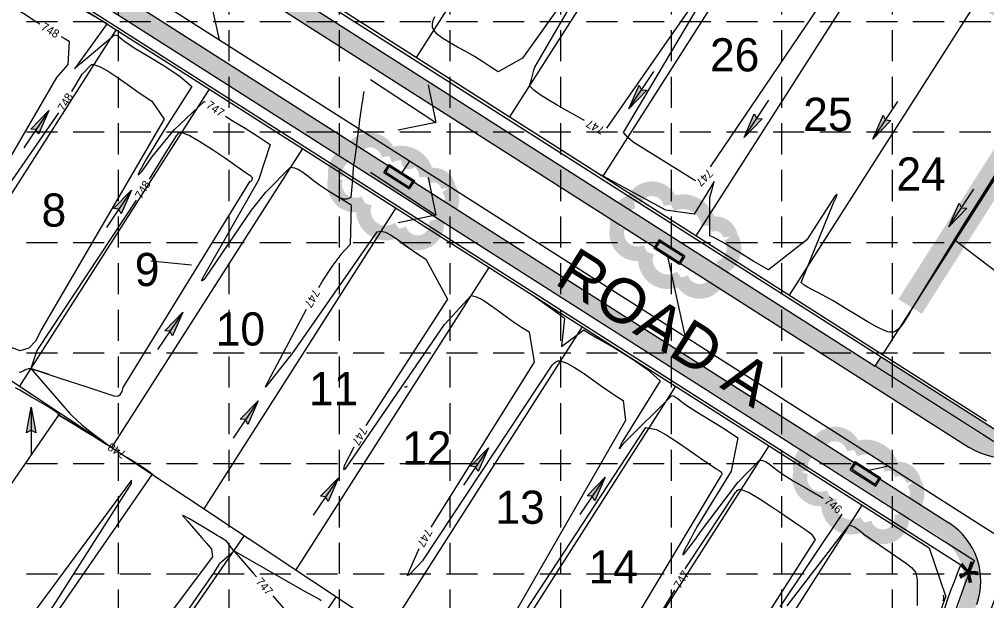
# Model space of a CAD drawing. Header units: feet. Extents: x 46644 to 49208, y 46045 to 47649.
# Drawn here: x 48050.1 to 48399.9, y 46877.2 to 47087.6 of the extents above; entities that cross this region are included whole.
import ezdxf
from ezdxf.enums import TextEntityAlignment as Align

# ---------------------------------------------------------------- set-up
doc = ezdxf.new("R2010")
doc.units = ezdxf.units.FT
doc.header["$MEASUREMENT"] = 0
doc.linetypes.add('HIDDEN', pattern=[0.375, 0.25, -0.125])
doc.layers.get('0').update_dxf_attribs({"color": 1})
for name, color, linetype, lineweight in [('06213 - LEVE 12', 1, 'Continuous', 0), ('Level 11', 1, 'Continuous', 0), ('Level 13', 1, 'Continuous', 0), ('Level 15', 1, 'Continuous', 0), ('Level 29', 1, 'Continuous', 0), ('Level 45', 1, 'Continuous', 0), ('Level 52', 1, 'Continuous', 0), ('PC', 35, 'Continuous', 0), ('STORM', 5, 'Continuous', 0)]:
    doc.layers.add(name, color=color, linetype=linetype, lineweight=lineweight)
for name, color, linetype in [('EROSION BLANKET', 84, 'Continuous'), ('GRID', 254, 'HIDDEN'), ('LEGEND', 7, 'Continuous')]:
    doc.layers.add(name, color=color, linetype=linetype)
doc.styles.get("Standard").update_dxf_attribs({"font": 'ARIAL.TTF'})
doc.styles.add('Style-WORKING', font='WORKING.shx')
doc.styles.add('SURVEY', font='surveyor.shx')

msp = doc.modelspace()

# ---------------------------------------------------------------- hatches: boundary and pattern name
at = {"layer": 'Level 15', "linetype": 'Continuous', "lineweight": 0}
h = msp.add_hatch(dxfattribs=at)
h.set_pattern_fill('CONCRT', style=0)
h.set_pattern_definition([(65.009, (48476.84644, 46842.7398), (-8.5075, -16.5926), [0.49254, -100.1936]), (-37.1792, (48477.0545, 46843.1862), (-42.5375, 33.1852), [0.44947, -95.6504]), (-161.9928, (48477.4126, 46842.9146), (-17.015, -8.2963), [0.59257, -26.24447]), (81.6658, (48479.3588, 46840.9129), (-8.5075, -49.7778), [1.02482, -57.66912]), (-47.00862, (48479.5074, 46841.9269), (-76.5675, 82.963), [0.9081, -123.85574]), (-156.09414, (48480.1266, 46841.26265), (-76.5675, -33.1852), [0.82602, -101.53803]), (62.8545, (48474.978, 46845.1283), (0, -8.2963), [1.02484, -17.62166]), (-65.49846, (48475.4457, 46846.0402), (-25.5225, 58.0741), [0.92482, -81.131]), (-174.93384, (48475.8293, 46845.1987), (-8.5075, 0), [0.83634, -93.11318]), (-56.873, (48479.5958, 46844.47113), (-42.5375, 66.3704), [0.1281, -108.84326]), (66.2754, (48481.5849, 46846.0162), (-17.015, -41.4815), [0.17493, -63.26007]), (66.2754, (48478.8143, 46839.0365), (-17.015, -41.4815), [0.17493, -63.26007]), (66.2754, (48477.1981, 46841.0966), (-17.015, -41.4815), [0.17493, -63.26007]), (-83.4998, (48481.4207, 46840.6505), (0, -8.2963), [0.1608, -74.98902]), (66.2754, (48477.3757, 46845.6078), (-17.015, -41.4815), [0.17493, -63.26007]), (66.2754, (48474.4986, 46841.8248), (-17.015, -41.4815), [0.17493, -63.26007]), (65.009, (48474.53414, 46839.96), (-8.5075, -16.5926), [0.49254, -100.1936]), (-37.1792, (48474.7422, 46840.4064), (-42.5375, 33.1852), [0.44947, -95.6504]), (-161.9928, (48475.1003, 46840.1348), (-17.015, -8.2963), [0.59257, -26.24447]), (65.009, (48481.46064, 46844.0093), (-8.5075, -16.5926), [0.49254, -100.1936]), (-37.1792, (48481.6687, 46844.45576), (-42.5375, 33.1852), [0.44947, -95.6504]), (-161.9928, (48482.0268, 46844.1841), (-17.015, -8.2963), [0.59257, -26.24447]), (-56.873, (48474.1965, 46847.2923), (-42.5375, 66.3704), [0.1281, -108.84326]), (-56.873, (48482.63294, 46847.3328), (-42.5375, 66.3704), [0.1281, -108.84326])])
edge = h.paths.add_edge_path()
edge.add_arc((48644.43, 46786.92), 230, 159.0932, 179.2055, ccw=False)
edge.add_arc((48441.68, 46847.12), 25, 104.856, 118.9635, ccw=False)
edge.add_arc((48456.63, 46910.89), 45, 241.6587, 514.278)
edge.add_arc((48407.1, 46953.75), 25, 279.7327, 291.0806, ccw=False)
edge.add_line((48411.33, 46929.11), (48359.65, 46962.07))
edge.add_line((48359.65, 46962.07), (48361.8, 46965.44))
edge.add_line((48361.8, 46965.44), (48412.85, 46932.88))
edge.add_arc((48456.63, 46910.89), 49, -118.3251, 153.3318, ccw=False)
edge.add_arc((48644.43, 46786.92), 226, 159.0412, 179.2055)
edge.add_line((48418.45, 46790.05), (48414.45, 46790.11))
at = {"layer": 'Level 45', "linetype": 'Continuous', "lineweight": 0}
h = msp.add_hatch(color=5, dxfattribs=at)
edge = h.paths.add_edge_path()
edge.add_arc((48191.15, 47036.36), 3, 315, 675)
at = {"layer": 'Level 52', "linetype": 'Continuous', "lineweight": 0}
for points in [[(48274.25, 47063.77), (48275.14, 47062.08), (48277.05, 47061.92), (48270.57, 47055.18)], [(48057.05, 47046.05), (48056.17, 47047.75), (48054.26, 47047.92), (48060.78, 47054.62)], [(48315.9, 47053.43), (48316.78, 47051.74), (48318.7, 47051.58), (48312.22, 47044.84)], [(48362.48, 47052.87), (48363.36, 47051.18), (48365.27, 47051.03), (48358.8, 47044.28)], [(48086.95, 47017.25), (48086.08, 47018.94), (48084.16, 47019.11), (48090.68, 47025.82)], [(48389.96, 47021.13), (48390.85, 47019.44), (48392.76, 47019.28), (48386.28, 47012.54)], [(48105.43, 46973.03), (48104.56, 46974.72), (48102.65, 46974.89), (48109.16, 46981.6)], [(48132.76, 46941.02), (48131.89, 46942.71), (48129.98, 46942.88), (48136.49, 46949.58)], [(48056.02, 46937.99), (48054.35, 46938.91), (48052.67, 46937.98), (48054.33, 46947.18)], [(48216, 46923.98), (48215.12, 46925.68), (48213.21, 46925.84), (48219.73, 46932.55)], [(48161.74, 46913.1), (48160.87, 46914.8), (48158.95, 46914.96), (48165.47, 46921.67)], [(48258.19, 46913.33), (48257.31, 46915.03), (48255.4, 46915.19), (48261.92, 46921.9)]]:
    msp.add_hatch(color=7, dxfattribs=at).paths.add_polyline_path(points)

# ---------------------------------------------------------------- linework, layer by layer
at = {"color": 7, "linetype": 'Continuous', "lineweight": 0}
for p, q in [((48177.03, 47065.86), (48200.77, 47050.32)), ((48197.92, 47063.91), (48200.77, 47050.32)), ((48200.77, 47050.32), (48187.14, 47047.46)), ((48177.03, 47032.3), (48200.77, 47016.76)), ((48197.92, 47030.36), (48200.77, 47016.76)), ((48200.77, 47016.76), (48187.14, 47013.9))]:
    msp.add_line(p, q, dxfattribs=at)
at = {"layer": '06213 - LEVE 12', "color": 7, "linetype": 'Continuous', "lineweight": 0}
for p, q in [((48193.73, 47073.85), (48264.19, 47184.29)), ((48227.45, 47052.34), (48297.91, 47162.78)), ((48088.01, 47141.3), (48399.88, 46942.34)), ((48261.18, 47030.83), (48331.63, 47141.27)), ((48294.9, 47009.31), (48365.35, 47119.75)), ((48061.12, 47099.15), (48379.1, 46896.28)), ((48328.62, 46987.8), (48399.08, 47098.24)), ((48085.05, 47083.88), (48016.82, 46976.92)), ((48362.34, 46966.29), (48430.91, 47073.77)), ((48118.77, 47062.36), (48050.14, 46954.78)), ((48152.5, 47040.85), (48083.46, 46932.63)), ((48186.22, 47019.34), (48116.78, 46910.49)), ((47983.5, 46999.07), (48283.37, 46799.76)), ((48219.94, 46997.82), (48150.1, 46888.34)), ((48253.66, 46976.31), (48183.41, 46866.2)), ((48287.38, 46954.8), (48216.73, 46844.05)), ((47993.64, 46841.87), (48064.87, 46945.09)), ((48321.11, 46933.28), (48250.05, 46821.91)), ((48026.57, 46819.15), (48098.19, 46922.94)), ((48354.83, 46911.77), (48283.37, 46799.76)), ((48059.49, 46796.44), (48131.51, 46900.8)), ((48379.1, 46896.28), (48385.18, 46878.64)), ((48092.41, 46773.72), (48164.83, 46878.65))]:
    msp.add_line(p, q, dxfattribs=at)
at = {"layer": '06213 - LEVE 12', "color": 7, "linetype": 'Continuous', "lineweight": 0, "extrusion": (0, 0, -1)}
msp.add_arc((-48644.43, 46786.92), 275, 0.7945, 19.4829, dxfattribs=at)
at = {"layer": 'EROSION BLANKET', "linetype": 'Continuous', "lineweight": 0, "const_width": 6}
msp.add_lwpolyline([(47941.68, 47315.39), (47942.29, 47197.14, 0.414855), (47963.97, 47174.97), (47979.4, 47173.26, -0.10758), (48082.6, 47134.84), (48395.33, 46935.36, 0.3837), (48423.92, 46939.62, -1.759714), (48447.08, 46868.43, 0.379596), (48421.24, 46855.04, 0.06409), (48411.08, 46791.21), (48407.09, 46494.87, 0.010519), (48408.71, 46472.77, -1.535572), (48335.36, 46504.37, 0.02726), (48351.7, 46526.8), (48367.85, 46556.77, 0.440366), (48352.87, 46585.68, -0.080008), (48202.11, 46647.87), (47959.83, 46814.28, 0.130822), (47849.01, 46858.77), (47780.1, 46865.91, 0.385183), (47757.17, 46847.23), (47753.19, 46807.45, 0.050673), (47755.48, 46728.54), (47775.41, 46593.74)], format="xyb", dxfattribs=at)
msp.add_lwpolyline([(48381.67, 46904.67), (48367.06, 46913.85), (48343.69, 46928.7), (48069.4, 47103.49, 0.140657), (47947.95, 47142.71), (47806.91, 47142.13, 0.386703), (47785.37, 47122.3), (47764.87, 46922.59, 0.405043), (47784.57, 46898.69), (47855.44, 46891.44, -0.101199), (47953.13, 46858.47), (47991.47, 46833.59), (48164.16, 46713.95), (48212.66, 46680.92, 0.067638), (48330.27, 46626.48, 0.426537), (48375.76, 46658.82), (48378.12, 46802.05, -0.071672), (48393.68, 46877.55, 0.347824), (48384.07, 46903.19), (48382.49, 46904.16)], format="xyb", close=True, dxfattribs=at)
at = {"layer": 'GRID', "color": 252, "linetype": 'HIDDEN', "lineweight": 0, "ltscale": 45}
for p, q in [((48085.8, 47606.85), (48085.8, 46206.68)), ((48125.8, 47606.85), (48125.8, 46206.68)), ((48165.8, 47606.85), (48165.8, 46206.68)), ((48205.8, 47606.85), (48205.8, 46206.68)), ((48245.8, 47606.85), (48245.8, 46206.68)), ((48285.8, 47606.85), (48285.8, 46206.68)), ((48325.8, 47606.85), (48325.8, 46206.68)), ((48365.8, 47606.85), (48365.8, 46206.68)), ((46685.8, 47086.85), (49165.8, 47086.85)), ((46685.8, 47046.85), (49165.8, 47046.85)), ((46685.8, 47006.85), (49165.8, 47006.85)), ((46685.8, 46966.85), (49165.8, 46966.85)), ((46685.8, 46926.85), (49165.8, 46926.85)), ((46685.8, 46886.85), (49165.8, 46886.85))]:
    msp.add_line(p, q, dxfattribs=at)
at = {"layer": 'LEGEND', "color": 170, "ltscale": 100, "const_width": 5.31}
for points in [[(48183.74, 47038.15, 0.520567), (48183.74, 47038.15, 0.765195), (48170.35, 47039.4, 0.417879), (48164.51, 47030.22, 0.6649), (48175.03, 47021.16, 0.744833), (48187.45, 47011.84, 0.975642), (48200.91, 47015.16, 0.520567), (48205.25, 47026.6, 0.520567), (48197.37, 47030.6, 0.540264), (48183.74, 47038.15)], [(48285.73, 47020.53, 0.520567), (48285.73, 47020.53, 0.765195), (48272.35, 47021.78, 0.417879), (48266.51, 47012.61, 0.6649), (48277.02, 47003.54, 0.744833), (48289.45, 46994.22, 0.975642), (48302.91, 46997.54, 0.520567), (48307.25, 47008.98, 0.520567), (48299.36, 47012.98, 0.540264), (48285.73, 47020.53)], [(48351.98, 46931.73, 0.520567), (48351.98, 46931.73, 0.765195), (48338.6, 46932.99, 0.417879), (48332.76, 46923.81, 0.6649), (48343.27, 46914.75, 0.744833), (48355.7, 46905.43, 0.975642), (48369.16, 46908.74, 0.520567), (48373.5, 46920.19, 0.520567), (48365.61, 46924.19, 0.540264), (48351.98, 46931.73)]]:
    msp.add_lwpolyline(points, format="xyb", close=True, dxfattribs=at)
at = {"layer": 'Level 13', "color": 7, "linetype": 'Continuous', "lineweight": 0}
for p, q in [((48081.82, 47131.6), (48393.65, 46932.67)), ((48067.3, 47108.84), (48386.3, 46905.34))]:
    msp.add_line(p, q, dxfattribs=at)
at = {"layer": 'Level 13', "color": 7, "linetype": 'Continuous', "lineweight": 0, "extrusion": (0, 0, -1)}
msp.add_arc((-48407.1, 46953.75), 25, 220.8671, 302.5359, dxfattribs=at)
at = {"layer": 'Level 13', "color": 7, "linetype": 'Continuous', "lineweight": 0}
msp.add_arc((48372.85, 46884.26), 25, 340.2804, 57.4641, dxfattribs=at)
at = {"layer": 'Level 15', "color": 7, "linetype": 'Continuous', "lineweight": 0}
for p, q in [((48087.47, 47140.46), (48361.8, 46965.44)), ((48085.32, 47137.08), (48359.65, 46962.07)), ((48063.8, 47103.36), (48395.59, 46891.7)), ((48061.65, 47099.99), (48390.61, 46890.13))]:
    msp.add_line(p, q, dxfattribs=at)
at = {"layer": 'Level 15', "color": 7, "linetype": 'Continuous', "lineweight": 0, "flags": 128}
msp.add_lwpolyline([(48414.45, 46790.11, -0.087982), (48429.57, 46868.99, -0.061633), (48435.27, 46871.28, 2.494474), (48416.09, 46930.42, -0.049555), (48411.33, 46929.11), (48359.65, 46962.07), (48361.8, 46965.44), (48412.85, 46932.88, -2.464458), (48433.38, 46867.76, 0.088211), (48418.45, 46790.05)], format="xyb", close=True, dxfattribs=at)
at = {"layer": 'Level 15', "color": 7, "linetype": 'Continuous', "lineweight": 0, "extrusion": (0, 0, -1)}
for radius, end in [(274, 22.1285), (270, 22.8349)]:
    msp.add_arc((-48644.43, 46786.92), radius, 0.7945, end, dxfattribs=at)
at = {"layer": 'Level 29', "color": 34, "linetype": 'Continuous', "lineweight": 0, "const_width": 10, "flags": 128}
msp.add_lwpolyline([(48372.26, 46983.68), (48429.71, 47073.75), (48425.01, 47080.51), (48263.65, 47183.45)], dxfattribs=at)
msp.add_lwpolyline([(48372.26, 46983.68), (48429.71, 47073.75), (48425.01, 47080.51), (48263.65, 47183.45)], dxfattribs=at)
at = {"layer": 'Level 45', "color": 97, "linetype": 'Continuous', "lineweight": 0}
for p, q in [((48270.57, 47055.18), (48279.55, 47068.75)), ((48312.22, 47044.84), (48321.2, 47058.41)), ((48358.8, 47044.28), (48367.78, 47057.85)), ((48060.78, 47054.62), (48051.72, 47041.1)), ((48090.68, 47025.82), (48081.62, 47012.29)), ((48386.28, 47012.54), (48395.26, 47026.11)), ((48109.16, 46981.6), (48100.1, 46968.08)), ((48136.49, 46949.58), (48127.43, 46936.06)), ((48219.73, 46932.55), (48210.67, 46919.03)), ((48165.47, 46921.67), (48156.41, 46908.15)), ((48261.92, 46921.9), (48252.86, 46908.38))]:
    msp.add_line(p, q, dxfattribs=at)
at = {"layer": 'Level 45', "color": 5, "linetype": 'Continuous', "lineweight": 0}
for p, q in [((48181.94, 47032.15), (48183.82, 47035.1)), ((48181.94, 47032.15), (48191.21, 47026.23)), ((48182.63, 47032.3), (48183.97, 47034.41)), ((48182.63, 47032.3), (48191.06, 47026.92)), ((48183.82, 47035.1), (48193.09, 47029.18)), ((48183.97, 47034.41), (48192.4, 47029.03)), ((48191.06, 47026.92), (48192.4, 47029.03)), ((48191.21, 47026.23), (48193.09, 47029.18)), ((48281.48, 47007.79), (48279.59, 47004.84)), ((48290.75, 47001.88), (48281.48, 47007.79)), ((48288.87, 46998.93), (48279.59, 47004.84)), ((48281.63, 47007.1), (48280.28, 47005)), ((48288.71, 46999.62), (48280.28, 47005)), ((48290.06, 47001.73), (48281.63, 47007.1)), ((48290.06, 47001.73), (48288.71, 46999.62)), ((48290.75, 47001.88), (48288.87, 46998.93)), ((48350.55, 46924.58), (48352.43, 46927.53)), ((48352.43, 46927.53), (48361.7, 46921.62)), ((48350.55, 46924.58), (48359.82, 46918.67)), ((48351.24, 46924.74), (48352.58, 46926.84)), ((48351.24, 46924.74), (48359.67, 46919.36)), ((48352.58, 46926.84), (48361.01, 46921.47)), ((48359.67, 46919.36), (48361.01, 46921.47)), ((48359.82, 46918.67), (48361.7, 46921.62))]:
    msp.add_line(p, q, dxfattribs=at)
at = {"layer": 'Level 52', "color": 7, "linetype": 'Continuous', "lineweight": 0, "flags": 128}
for points in [[(48274.25, 47063.77), (48275.14, 47062.08), (48277.05, 47061.92), (48270.57, 47055.18)], [(48057.05, 47046.05), (48056.17, 47047.75), (48054.26, 47047.92), (48060.78, 47054.62)], [(48315.9, 47053.43), (48316.78, 47051.74), (48318.7, 47051.58), (48312.22, 47044.84)], [(48362.48, 47052.87), (48363.36, 47051.18), (48365.27, 47051.03), (48358.8, 47044.28)], [(48086.95, 47017.25), (48086.08, 47018.94), (48084.16, 47019.11), (48090.68, 47025.82)], [(48389.96, 47021.13), (48390.85, 47019.44), (48392.76, 47019.28), (48386.28, 47012.54)], [(48105.43, 46973.03), (48104.56, 46974.72), (48102.65, 46974.89), (48109.16, 46981.6)], [(48132.76, 46941.02), (48131.89, 46942.71), (48129.98, 46942.88), (48136.49, 46949.58)], [(48056.02, 46937.99), (48054.35, 46938.91), (48052.67, 46937.98), (48054.33, 46947.18)], [(48216, 46923.98), (48215.12, 46925.68), (48213.21, 46925.84), (48219.73, 46932.55)], [(48161.74, 46913.1), (48160.87, 46914.8), (48158.95, 46914.96), (48165.47, 46921.67)], [(48258.19, 46913.33), (48257.31, 46915.03), (48255.4, 46915.19), (48261.92, 46921.9)]]:
    msp.add_lwpolyline(points, close=True, dxfattribs=at)
at = {"layer": 'PC', "color": 35, "linetype": 'Continuous', "lineweight": 0}
msp.add_line((48097.58, 47000.18), (48112.36, 46998.76), dxfattribs=at)
at = {"layer": 'PC', "color": 35, "linetype": 'Continuous', "lineweight": 0, "flags": 128}
for points in [[(48254.48, 47050.94), (48254.04, 47051.21), (48251.43, 47052.74), (48248.01, 47054.67), (48244.56, 47056.58), (48241.3, 47058.45), (48238.42, 47060.26), (48236.12, 47061.98), (48234.62, 47063.58), (48234.94, 47064.69), (48235.26, 47065.81), (48236.21, 47069.16), (48236.52, 47070.28), (48266.91, 47122.5), (48232.1, 47073.54), (48223.3, 47068.64), (48220.65, 47070.36), (48217.76, 47072.24), (48214.74, 47074.12), (48211.58, 47075.93), (48208.51, 47077.6), (48205.68, 47079.18), (48203.23, 47080.69), (48201.29, 47082.18), (48200.01, 47083.69), (48199.55, 47084.78), (48199.47, 47085.94), (48199.74, 47087.22), (48200.33, 47088.64)], [(48294.76, 47029.13), (48293.79, 47029.7), (48292.51, 47030.49), (48272.09, 47043.14), (48270.14, 47044.88), (48268.55, 47046.64), (48310.74, 47117.82), (48262.39, 47048.27)], [(48349.33, 47107.32), (48299.92, 47034.27)], [(48058.07, 47099.57), (48081.9, 47086.13), (48070.08, 47069.7), (48072.35, 47071.71), (48074.62, 47073.73), (48084.47, 47081.97), (48085.09, 47081.93), (48085.65, 47081.67), (48086.21, 47081.23), (48086.87, 47080.64), (48087.71, 47079.94), (48091.59, 47077.34), (48096.89, 47074.17), (48102.73, 47070.64), (48108.21, 47066.94), (48112.43, 47063.27), (48102.07, 47047.04), (48096.02, 47037.1), (48095.11, 47035.44), (48094.27, 47033.91), (48093.59, 47032.65), (48093.15, 47031.75), (48093.04, 47031.33), (48093.25, 47031.42), (48093.7, 47031.86), (48094.33, 47032.59), (48095.08, 47033.55), (48095.91, 47034.67), (48097.99, 47037.74), (48106.09, 47047.64), (48116.96, 47057.85), (48117.29, 47057.74)], [(48049.92, 47090.84), (48052.25, 47089.31), (48055.01, 47087.54), (48057.44, 47086.01)], [(48065.17, 47081.4), (48066.28, 47080.77), (48068.15, 47079.71), (48067.6, 47071.21), (48063.55, 47066.56), (48016.3, 46985.4), (48017.46, 46986.03), (48064.37, 47053.82)], [(48069.05, 47061.51), (48069.43, 47062.14), (48072.83, 47067.76), (48076.13, 47071.24), (48076.98, 47071.23), (48079.28, 47070.46), (48082.18, 47068.86), (48085.49, 47066.69), (48089.02, 47064.2), (48092.57, 47061.65), (48095.96, 47059.29), (48098.01, 47057.95), (48102.46, 47051.51), (48058, 46975.24), (48055.99, 46971.22), (48053.56, 46968.59), (48050.41, 46967.59), (48042.84, 46970.44)], [(48070.15, 47069.77), (48070.08, 47069.7)], [(48165.3, 47023.48), (48165.78, 47023.18), (48166.63, 47022.85), (48167.56, 47022.67), (48168.5, 47022.67), (48169.35, 47022.85), (48170.05, 47023.25), (48170.18, 47024.53), (48170.31, 47025.81), (48170.44, 47027.08), (48170.57, 47028.36), (48170.7, 47029.64), (48170.83, 47030.91), (48170.85, 47032.31), (48170.94, 47033.64), (48171.09, 47034.9), (48171.28, 47036.13), (48171.49, 47037.34), (48171.69, 47038.56), (48172, 47041.11), (48172.31, 47043.66), (48172.63, 47046.21), (48172.78, 47047.49), (48172.95, 47048.76), (48173.11, 47050.03), (48173.29, 47051.3), (48173.48, 47052.57), (48173.65, 47053.84), (48173.83, 47055.1), (48174.01, 47056.38), (48174.19, 47057.64), (48174.38, 47058.92), (48174.56, 47060.19), (48174.74, 47061.46)], [(48418.23, 47054.67), (48417.13, 47052.93), (48414.47, 47048.72), (48412.7, 47045.84), (48410.97, 47043.02), (48409.28, 47040.29), (48407.57, 47037.59), (48405.76, 47034.89), (48403.89, 47032.17), (48401.3, 47028.1), (48398.7, 47024.01), (48396.12, 47019.91), (48393.57, 47015.81), (48391.08, 47011.7), (48388.69, 47007.59), (48402.92, 46996.69), (48417.14, 46985.8), (48423.95, 46980.59)], [(48124.64, 47052.6), (48127.02, 47051.04), (48131.7, 47048.2), (48136.51, 47045.24), (48140.85, 47042.28), (48136.55, 47029.46), (48116.18, 46993.71), (48116.01, 46992.96), (48116.45, 46993.15), (48117.37, 46994.06), (48134, 47018.52), (48139.25, 47025.04), (48148.19, 47034.11), (48149.63, 47033.92), (48151.1, 47033.27), (48152.66, 47032.25), (48154.38, 47030.93), (48156.34, 47029.39), (48158.59, 47027.73), (48162.25, 47025.32), (48166.23, 47022.88), (48170.11, 47020.46), (48169.79, 47006.11), (48166.38, 47002.54), (48163.09, 46998.2), (48159.87, 46993.23), (48158.25, 46990.45)], [(48054.23, 46961.2), (48064.38, 46957.89), (48074.53, 46954.58), (48079.6, 46952.92), (48084.67, 46951.27), (48085.91, 46951.39), (48086.7, 46951.94), (48087.23, 46952.91), (48087.66, 46954.33), (48133.55, 47029.03), (48133.75, 47028.87), (48134.01, 47029.2), (48134.2, 47029.47), (48134.34, 47029.69), (48134.42, 47029.88), (48134.44, 47030.04), (48134.37, 47030.28), (48134.17, 47030.52), (48133.85, 47030.8), (48133.4, 47031.12), (48132.82, 47031.51), (48132.1, 47031.99), (48128.83, 47034.25), (48124.59, 47037.2), (48119.92, 47040.38), (48115.36, 47043.33), (48111.45, 47045.56), (48108.73, 47046.63), (48108.34, 47046.65), (48108.01, 47046.6), (48107.71, 47046.45), (48107.43, 47046.21), (48107.14, 47045.86), (48106.81, 47045.41), (48102.41, 47038.59), (48097.03, 47029.81)], [(48403.49, 47032.27), (48397.94, 47023.4), (48392.23, 47014.26), (48386.64, 47005.27), (48381.41, 46996.81), (48376.81, 46989.31), (48373.1, 46983.15), (48371.87, 46981.07), (48370.8, 46979.29), (48369.86, 46977.79), (48369, 46976.57), (48368.18, 46975.62), (48367.37, 46974.93), (48366.84, 46974.62), (48366.27, 46974.42), (48365.65, 46974.34), (48364.95, 46974.37), (48364.15, 46974.54), (48363.24, 46974.84), (48360.32, 46976.19), (48356.75, 46978.2), (48352.75, 46980.62), (48348.58, 46983.19), (48344.48, 46985.67), (48340.7, 46987.81), (48338.61, 46988.87), (48336.77, 46989.78), (48335.18, 46990.61), (48333.88, 46991.44), (48332.88, 46992.35)], [(48403.52, 47032.32), (48388.31, 47007.73)], [(48332.88, 46992.35), (48344.53, 47021.22), (48345.67, 47023.32), (48345.92, 47024.21), (48345.11, 47023.68), (48334.86, 47007.82), (48321.04, 46996.9), (48315.71, 46999.98), (48310.26, 47003.39), (48305.21, 47006.51), (48301.07, 47008.74), (48299.8, 47009.27), (48299.86, 47023.28), (48300.65, 47026.07), (48301.44, 47028.86), (48294.18, 47017.12), (48283.88, 47018.6), (48261.18, 47030.82), (48260.6, 47031.17)], [(48092.35, 47022.13), (48056.41, 46967.71), (48055.69, 46965.54), (48055.32, 46964.45), (48054.96, 46963.37), (48054.6, 46962.28), (48054.23, 46961.2)], [(48153.83, 46982.61), (48138.98, 46954.58), (48139.73, 46955.03), (48149.16, 46967.03), (48179.51, 47010.7), (48180.84, 47010.91), (48182.54, 47010.56), (48184.37, 47009.66), (48186.36, 47008.33), (48188.56, 47006.68), (48191, 47004.85), (48193.7, 47002.95), (48197.1, 47000.81), (48204.95, 46986.27), (48175.39, 46940.64)], [(48383.57, 47000.08), (48373.1, 46983.15)], [(48171.02, 46932.78), (48167.6, 46925.96), (48167.32, 46924.64), (48168.08, 46924.94), (48203.9, 46977.11), (48213.49, 46987.71), (48215.44, 46987.2), (48217.69, 46986.04), (48220.18, 46984.4), (48222.88, 46982.43), (48225.77, 46980.29), (48228.79, 46978.14), (48231.67, 46976.25), (48234.47, 46974.5), (48236.33, 46963.55), (48198.89, 46903.79)], [(48234.49, 46988.61), (48234.65, 46988.48), (48236.8, 46987.07), (48244.67, 46981.35), (48247.29, 46979.45), (48246.18, 46969.22), (48254.21, 46975.2), (48254.62, 46974.98), (48255.09, 46974.67), (48255.67, 46974.29), (48259.58, 46971.98), (48265.15, 46968.79), (48271.38, 46965), (48277.26, 46960.88), (48281.8, 46956.71), (48268.54, 46935.42)], [(48194.55, 46895.91), (48190.29, 46886.26), (48191.25, 46886.63), (48196.14, 46891.9), (48242.8, 46962.45), (48243.46, 46963.2), (48244.13, 46963.7), (48244.89, 46963.95), (48245.77, 46963.95), (48248.04, 46963.19), (48250.86, 46961.65), (48254.07, 46959.54), (48257.5, 46957.12), (48260.99, 46954.61), (48264.35, 46952.27), (48266.5, 46950.86), (48268.44, 46949.62), (48269.36, 46942.42), (48226.21, 46867.24)], [(48054.23, 46961.2), (48068.21, 46945.1), (48068.39, 46944.91), (48068.58, 46944.72), (48068.76, 46944.53), (48068.95, 46944.34), (48069.13, 46944.15), (48069.32, 46943.96), (48072.67, 46940.89), (48076.17, 46938.04), (48079.41, 46935.6), (48081.97, 46933.77), (48083.46, 46932.71), (48083.46, 46932.63), (48080.28, 46934.59), (48073.92, 46938.51), (48067.57, 46942.43), (48064.39, 46944.39), (48064.27, 46944.5), (48064.2, 46944.58), (48064.17, 46944.65), (48064.15, 46944.7), (48064.15, 46944.74), (48064.15, 46944.78), (48064.14, 46944.8), (48064.14, 46944.82), (48064.13, 46944.84), (48064.11, 46944.86), (48064.1, 46944.88), (48064.07, 46944.91), (48063.26, 46945.54), (48061.65, 46946.58), (48059.48, 46947.9), (48056.99, 46949.38), (48054.43, 46950.9), (48052.02, 46952.31), (48050.28, 46953.34), (48048.74, 46954.26)], [(48050.05, 46959.88), (48050.75, 46960.05), (48051.44, 46960.35), (48052.12, 46960.69), (48052.81, 46961), (48053.51, 46961.2), (48054.23, 46961.2)], [(48060.9, 46959.02), (48054.23, 46961.2)], [(48268.54, 46935.42), (48268.16, 46934.67), (48267.79, 46933.94), (48267.47, 46933.29), (48267.21, 46932.75), (48267.06, 46932.37), (48267.03, 46932.19), (48267.13, 46932.23), (48267.33, 46932.43), (48267.61, 46932.76), (48267.95, 46933.19), (48268.32, 46933.7), (48268.7, 46934.26), (48286.1, 46951.48), (48286.88, 46951.26), (48287.66, 46950.79), (48288.52, 46950.12), (48289.54, 46949.27), (48290.82, 46948.28), (48294.82, 46945.66), (48299.82, 46942.66), (48305.11, 46939.43), (48309.96, 46936.13), (48307.5, 46924.09), (48295.4, 46904.28), (48294.09, 46901.84), (48292.8, 46899.47), (48291.63, 46897.33), (48290.7, 46895.57), (48290.12, 46894.35), (48290, 46893.82), (48290.38, 46894.05), (48291.17, 46894.91), (48292.28, 46896.27), (48293.6, 46898.01), (48295.03, 46899.99), (48296.48, 46902.08), (48309.96, 46919.92), (48317.74, 46928.01), (48318.93, 46927.94), (48320.07, 46927.48), (48321.26, 46926.7), (48322.6, 46925.66), (48324.15, 46924.43), (48326.02, 46923.06), (48330.01, 46920.58), (48334.61, 46917.97), (48339.26, 46915.31), (48340.8, 46914.34)], [(48064.39, 46944.39), (48067.29, 46942.61), (48070.25, 46940.8), (48073.29, 46938.93), (48076.48, 46936.96), (48079.85, 46934.87), (48081.48, 46933.86)], [(48228.81, 46866.74), (48276.66, 46939.9), (48280.58, 46939.17), (48284.07, 46937.16), (48288.12, 46934.53), (48292.37, 46931.62), (48296.41, 46928.81), (48299.86, 46926.45), (48301.11, 46925.63), (48302.16, 46924.95), (48302.99, 46924.39), (48303.62, 46923.91), (48304.01, 46923.51), (48304.18, 46923.15), (48304.15, 46922.92), (48304.02, 46922.67), (48303.78, 46922.37)], [(48089.11, 46929.09), (48090.2, 46928.41), (48093.26, 46926.44), (48095.79, 46924.78), (48097.51, 46923.57), (48098.19, 46922.94), (48098.19, 46922.93), (48098.19, 46922.91), (48098.18, 46922.9), (48098.17, 46922.89), (48098.16, 46922.88), (48098.14, 46922.87)], [(48040.06, 46840.35), (48090.65, 46919.65), (48090.61, 46920.76), (48031.07, 46840.35), (48020.13, 46839.66)], [(48303.78, 46922.37), (48257.56, 46845.2)], [(48290.95, 46888.75), (48304.62, 46909.43), (48309.13, 46916.31), (48309.45, 46916.74), (48309.74, 46917.07), (48310.02, 46917.3), (48310.31, 46917.44), (48310.64, 46917.5), (48311.02, 46917.48), (48313.76, 46916.42), (48317.69, 46914.16), (48322.28, 46911.19), (48326.98, 46907.99), (48331.23, 46905.03), (48334.49, 46902.8), (48335.19, 46902.34), (48335.76, 46901.97), (48336.19, 46901.67), (48336.51, 46901.42), (48337.96, 46899.28), (48289.03, 46822.79)], [(48120.65, 46887.45), (48121.37, 46888.76), (48122.11, 46889.84), (48122.49, 46890.66), (48123.35, 46891.42), (48125.07, 46892.93), (48126.79, 46894.44), (48127.64, 46895.2), (48126.8, 46896.33), (48125.96, 46897.45), (48125.12, 46898.58), (48124.63, 46898.93), (48124.16, 46899.25), (48123.66, 46899.57), (48123.09, 46899.91), (48122.43, 46900.31), (48121.63, 46900.79), (48119.4, 46902.15), (48116.74, 46903.78), (48114.01, 46905.42), (48111.59, 46906.84), (48109.84, 46907.77), (48109.13, 46907.98), (48110.87, 46905.96), (48116.12, 46899.92), (48117.86, 46897.9), (48119.61, 46895.88), (48119.95, 46893.03), (48063.21, 46817.45)], [(48347.53, 46908.55), (48325.19, 46874.97)], [(48327.79, 46875.34), (48350.22, 46904.54), (48351.92, 46903.99), (48353.69, 46902.84), (48355.53, 46901.28), (48370.91, 46890.6), (48372.77, 46889.2), (48374.23, 46887.53), (48374.53, 46886.06), (48374.83, 46884.59), (48374.81, 46875.42)], [(48159.26, 46877.14), (48158.61, 46877.62), (48157.77, 46878.13), (48156.72, 46878.73), (48155.39, 46879.48), (48154.14, 46880.06), (48140.89, 46887.63), (48127.64, 46895.2), (48134.63, 46887.14), (48135.82, 46885.77)], [(48141.72, 46878.97), (48148.62, 46871.01), (48149.04, 46869.77), (48148.88, 46868.81), (48095.43, 46794.74), (48095.35, 46794.55), (48095.19, 46794.58), (48094.93, 46794.7), (48094.57, 46794.91), (48094.1, 46795.2), (48093.49, 46795.59), (48092.75, 46796.08), (48089.33, 46798.32), (48084.92, 46801.25), (48080.14, 46804.46), (48075.65, 46807.56), (48072.09, 46810.14), (48070.09, 46811.8), (48070.31, 46812.46), (48073.18, 46819.21), (48120.65, 46887.45)], [(48154.14, 46880.06), (48140.89, 46887.63)], [(48279.88, 46869.14), (48287.18, 46881.03)], [(48384.24, 46879.18), (48384.34, 46878.64), (48384.36, 46878.46), (48384.36, 46878.29), (48384.35, 46878.12), (48384.32, 46877.96), (48384.28, 46877.8), (48384.24, 46877.63), (48384.06, 46877.13)]]:
    msp.add_lwpolyline(points, dxfattribs=at)
at = {"layer": 'PC', "color": 35, "linetype": 'Continuous', "lineweight": 0}
msp.add_arc((48189.55, 46956.61), 2, 264.997, 297.2313, dxfattribs=at)
at = {"layer": 'STORM', "color": 5, "linetype": 'Continuous', "lineweight": 0}
for p, q in [((48070.26, 47113.48), (48191.15, 47036.36)), ((48122.45, 47080.18), (48115.89, 47109.87)), ((48191.15, 47036.36), (48188.19, 47031.72)), ((48191.15, 47036.36), (48410.75, 46896.26)), ((48291.06, 46972.62), (48284.5, 47002.31)), ((48364.39, 46925.83), (48356.8, 46924.15))]:
    msp.add_line(p, q, dxfattribs=at)
at = {"layer": 'STORM', "color": 7, "linetype": 'Continuous', "lineweight": 0}
msp.add_line((48054.33, 46947.18), (48054.37, 46929.88), dxfattribs=at)
at = {"layer": 'STORM', "color": 5, "linetype": 'Continuous', "lineweight": 0, "extrusion": (0, 0, -1)}
msp.add_arc((-48644.43, 46786.92), 258, 0.7945, 25.076, dxfattribs=at)

# ---------------------------------------------------------------- texts
at = {"color": 7, "linetype": 'Continuous', "lineweight": 0, "insert": (48243.01, 46991.97), "char_height": 16, "attachment_point": 7, "rotation": 327.9003, "line_spacing_factor": 0.722892}
msp.add_mtext('ROAD A', dxfattribs=at)
at = {"layer": 'Level 11', "color": 7, "linetype": 'Continuous', "lineweight": 0, "char_height": 12, "attachment_point": 5, "line_spacing_factor": 0.722892, "style": 'SURVEY'}
for s, insert in [('\\FENGINEERING.shx;26', (48308.79, 47074.68)), ('\\FENGINEERING.shx;26', (48308.79, 47074.68)), ('\\FENGINEERING.shx;25', (48342.51, 47053.16)), ('\\FENGINEERING.shx;25', (48342.51, 47053.16)), ('\\FENGINEERING.shx;24', (48376.23, 47031.65)), ('\\FENGINEERING.shx;24', (48376.23, 47031.65)), ('\\FENGINEERING.shx;8', (48062.57, 47018.49)), ('\\FENGINEERING.shx;8', (48062.57, 47018.49)), ('\\FENGINEERING.shx;9', (48096.29, 46996.98)), ('\\FENGINEERING.shx;9', (48096.29, 46996.98)), ('\\FENGINEERING.shx;10', (48130.02, 46975.46)), ('\\FENGINEERING.shx;10', (48130.02, 46975.46)), ('\\FENGINEERING.shx;11', (48163.74, 46953.95)), ('\\FENGINEERING.shx;11', (48163.74, 46953.95)), ('\\FENGINEERING.shx;12', (48197.46, 46932.44)), ('\\FENGINEERING.shx;12', (48197.46, 46932.44)), ('\\FENGINEERING.shx;13', (48231.18, 46910.93)), ('\\FENGINEERING.shx;13', (48231.18, 46910.93)), ('\\FENGINEERING.shx;14', (48264.91, 46889.41)), ('\\FENGINEERING.shx;14', (48264.91, 46889.41))]:
    msp.add_mtext(s, dxfattribs=dict(at, insert=insert))
at = {"layer": 'Level 15', "color": 7, "linetype": 'Continuous', "lineweight": 0, "style": 'Style-WORKING'}
msp.add_text('*', height=15, rotation=191.5256, dxfattribs=at).set_placement((48392.6, 46891.06), align=Align.MIDDLE_CENTER)
at = {"layer": 'PC', "color": 35, "linetype": 'Continuous', "lineweight": 0, "style": 'Style-WORKING'}
for s, rotation, p in [('748', 329.1742, (48061.28, 47083.66)), ('748', 58.6692, (48066.71, 47057.66)), ('747', 325.075, (48121, 47055.24)), ('747', 152.3995, (48258.35, 47048.65)), ('747', 224.8367, (48297.93, 47030.25)), ('748', 58.627, (48094.69, 47025.97)), ('747', 240.565, (48156.01, 46986.55)), ('747', 240.934, (48173.2, 46936.72)), ('748', 147.9836, (48085.3, 46931.48)), ('746', 319.3057, (48344.49, 46911.79)), ('747', 241.1764, (48196.71, 46899.86)), ('747', 310.9195, (48138.77, 46882.37)), ('747', 58.5324, (48289.54, 46884.86))]:
    msp.add_text(s, height=3, rotation=rotation, dxfattribs=at).set_placement(p, align=Align.MIDDLE_CENTER)

doc.saveas('drawing.dxf')
